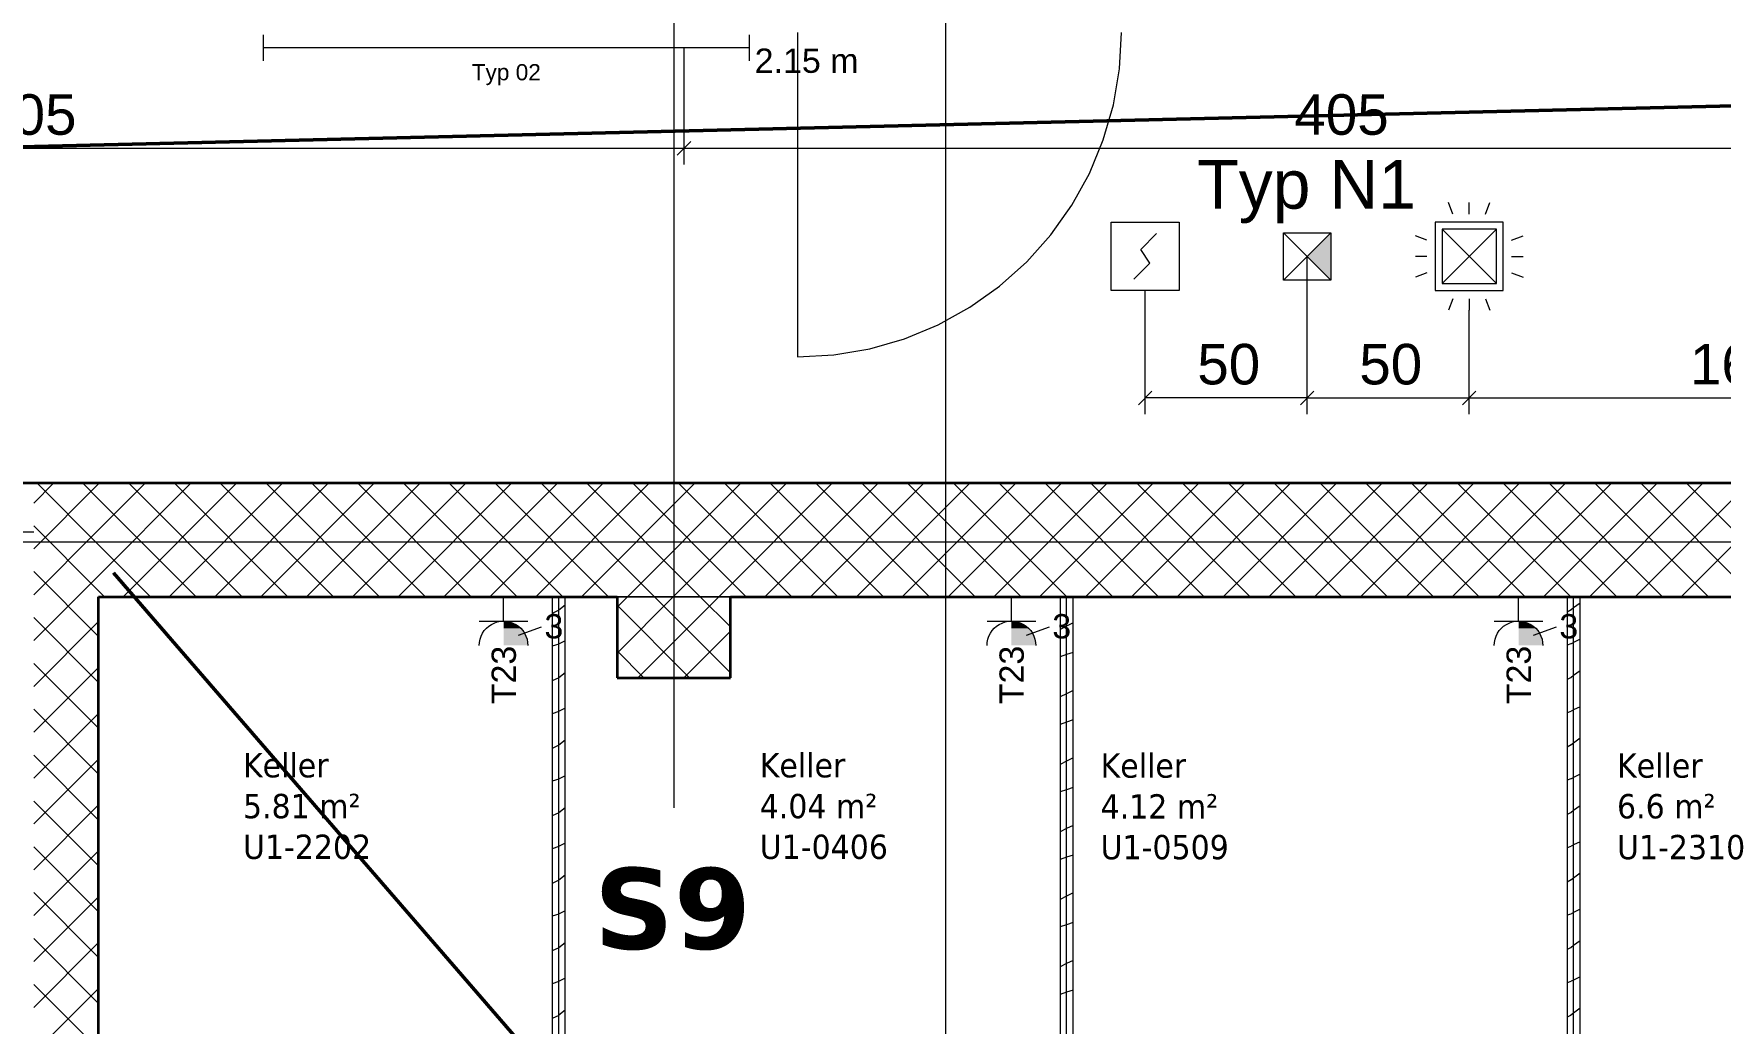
# Model space of a CAD drawing. Extents: x -1132 to 613, y -179 to 712.
# Drawn here: x -292.3 to -188.2, y 231.6 to 292.6 of the extents above; entities that cross this region are included whole.
import ezdxf
from ezdxf.lldxf.tags import DXFTag

# ---------------------------------------------------------------- set-up
doc = ezdxf.new("R2010")
doc.units = 0
doc.layers.get('0').update_dxf_attribs({"lineweight": 13})
for name, color, linetype, lineweight in [('A-AREA-____-IDEN', 7, 'Continuous', 5), ('A-DOOR-OPNG-OTLN', 7, 'Continuous', 9), ('A-WALL-____-MCUT', 7, 'Continuous', 35), ('A-WALL-____-PATT', 7, 'Continuous', 35), ('A-WALL-FNSH-MCUT', 7, 'Continuous', 35), ('S-COLS-____-MCUT', 7, 'Continuous', 35), ('S-COLS-____-OTLN', 7, 'Continuous', 9), ('S-GRID-____-OTLN', 7, 'Continuous', 5)]:
    doc.layers.add(name, color=color, linetype=linetype, lineweight=lineweight)
for name, color, linetype, lineweight, true_color in [('EL01_VVV_Mass', 7, 'Continuous', 13, 0xb2b200), ('EL01_WAN_Brandmeldeanlagen', 7, 'Continuous', 13, 0xff8000), ('EL01_WAN_Kraft', 1, 'Continuous', 13, 0xff0000), ('EL01_WAN_Leuchten', 7, 'Continuous', 13, 0x0080ff), ('EL01_WAN_Leuchtentyp', 7, 'Continuous', 13, 0x0099ff), ('EL01_WAN_Licht', 7, 'Continuous', 13, 0x0080ff), ('EL01_WAN_Notbeleuchtungen', 7, 'Continuous', 13, 0x009900), ('EL01_WAN_Notbeleuchtungentyp', 7, 'Continuous', 13, 0x009900), ('S-GRID-____-IDEN', 7, 'Continuous', 9, 0x5555aa), ('X_Geometrie', 3, 'Continuous', 50, 0x00ff00)]:
    doc.layers.add(name, color=color, linetype=linetype, lineweight=lineweight, true_color=true_color)
doc.styles.get("Standard").update_dxf_attribs({"font": 'arial.ttf'})
tags = doc.linetypes.add('_Rasterlinie_', pattern=[0.375, 0.2, -0.05, 0.075, -0.05]).pattern_tags.tags
tags[10:11] = [DXFTag(74, 4), DXFTag(75, 0), DXFTag(340, '0'), DXFTag(46, 1.0), DXFTag(50, 0.0), DXFTag(44, 0.0), DXFTag(45, 0.0)]
tags[8:9] = [DXFTag(74, 4), DXFTag(75, 0), DXFTag(340, '0'), DXFTag(46, 1.0), DXFTag(50, 0.0), DXFTag(44, 0.0), DXFTag(45, 0.0)]
tags[6:7] = [DXFTag(74, 4), DXFTag(75, 0), DXFTag(340, '0'), DXFTag(46, 1.0), DXFTag(50, 0.0), DXFTag(44, 0.0), DXFTag(45, 0.0)]
tags[4:5] = [DXFTag(74, 4), DXFTag(75, 0), DXFTag(340, '0'), DXFTag(46, 1.0), DXFTag(50, 0.0), DXFTag(44, 0.0), DXFTag(45, 0.0)]

# ---------------------------------------------------------------- blocks, each defined once
blk = doc.blocks.new('Referenz-A0UNPDE96I', base_point=(-1115.89, -117.37))
at = {"layer": 'A-DOOR-OPNG-OTLN', "color": 0, "linetype": 'Continuous', "ltscale": 0.13}
for p, q in [((-245.16, 292.68), (-245.16, 272.68)), ((-225.29, 290.44), (-225.16, 292.68)), ((-225.67, 288.23), (-225.29, 290.44)), ((-226.29, 286.07), (-225.67, 288.23)), ((-227.15, 284), (-226.29, 286.07)), ((-228.23, 282.04), (-227.15, 284)), ((-229.53, 280.21), (-228.23, 282.04)), ((-231.02, 278.54), (-229.53, 280.21)), ((-232.69, 277.04), (-231.02, 278.54)), ((-234.52, 275.74), (-232.69, 277.04)), ((-236.49, 274.66), (-234.52, 275.74)), ((-238.56, 273.8), (-236.49, 274.66)), ((-245.16, 272.68), (-242.93, 272.8)), ((-242.93, 272.8), (-240.71, 273.18)), ((-240.71, 273.18), (-238.56, 273.8))]:
    blk.add_line(p, q, dxfattribs=at)
at = {"layer": 'A-WALL-____-MCUT', "color": 0, "linetype": 'Continuous', "ltscale": 0.35}
for p, q in [((-129.21, 264.88), (-318.11, 264.88)), ((-288.31, 78.48), (-288.31, 257.88)), ((-288.31, 257.88), (-256.31, 257.88)), ((-249.31, 257.88), (-129.21, 257.88))]:
    blk.add_line(p, q, dxfattribs=at)
at = {"layer": 'A-WALL-____-MCUT', "color": 0, "linetype": 'Continuous', "lineweight": 9, "ltscale": 0.13}
for p, q in [((-259.91, 192.73), (-259.91, 257.88)), ((-256.31, 257.88), (-249.31, 257.88)), ((-228.56, 203.83), (-228.56, 257.88)), ((-197.26, 190.33), (-197.26, 257.88))]:
    blk.add_line(p, q, dxfattribs=at)
at = {"layer": 'A-WALL-____-PATT', "color": 0, "linetype": 'Continuous', "lineweight": 9, "ltscale": 0.13}
for p, q in [((-292.31, 263.66), (-291.1, 264.88)), ((-292.31, 260.84), (-288.31, 264.84)), ((-288.31, 261.08), (-292.11, 264.88)), ((-288.31, 263.91), (-289.28, 264.88)), ((-288.31, 264.84), (-288.27, 264.88)), ((-288.31, 262.01), (-285.44, 264.88)), ((-288.31, 259.18), (-282.62, 264.88)), ((-286.79, 257.88), (-279.79, 264.88)), ((-279.45, 257.88), (-286.45, 264.88)), ((-283.96, 257.88), (-276.96, 264.88)), ((-276.63, 257.88), (-283.63, 264.88)), ((-281.13, 257.88), (-274.13, 264.88)), ((-273.8, 257.88), (-280.8, 264.88)), ((-278.3, 257.88), (-271.3, 264.88)), ((-270.97, 257.88), (-277.97, 264.88)), ((-275.47, 257.88), (-268.47, 264.88)), ((-268.14, 257.88), (-275.14, 264.88)), ((-272.64, 257.88), (-265.64, 264.88)), ((-265.31, 257.88), (-272.31, 264.88)), ((-269.82, 257.88), (-262.82, 264.88)), ((-262.48, 257.88), (-269.48, 264.88)), ((-266.99, 257.88), (-259.99, 264.88)), ((-259.66, 257.88), (-266.66, 264.88)), ((-264.16, 257.88), (-257.16, 264.88)), ((-256.83, 257.88), (-263.83, 264.88)), ((-261.33, 257.88), (-254.33, 264.88)), ((-254, 257.88), (-261, 264.88)), ((-258.5, 257.88), (-251.5, 264.88)), ((-251.17, 257.88), (-258.17, 264.88)), ((-255.67, 257.88), (-248.67, 264.88)), ((-248.34, 257.88), (-255.34, 264.88)), ((-252.85, 257.88), (-245.85, 264.88)), ((-245.51, 257.88), (-252.51, 264.88)), ((-250.02, 257.88), (-243.02, 264.88)), ((-242.68, 257.88), (-249.68, 264.88)), ((-247.19, 257.88), (-240.19, 264.88)), ((-239.86, 257.88), (-246.86, 264.88)), ((-244.36, 257.88), (-237.36, 264.88)), ((-237.03, 257.88), (-244.03, 264.88)), ((-241.53, 257.88), (-234.53, 264.88)), ((-234.2, 257.88), (-241.2, 264.88)), ((-238.7, 257.88), (-231.7, 264.88)), ((-231.37, 257.88), (-238.37, 264.88)), ((-235.87, 257.88), (-228.87, 264.88)), ((-228.54, 257.88), (-235.54, 264.88)), ((-233.05, 257.88), (-226.05, 264.88)), ((-225.71, 257.88), (-232.71, 264.88)), ((-230.22, 257.88), (-223.22, 264.88)), ((-222.89, 257.88), (-229.89, 264.88)), ((-227.39, 257.88), (-220.39, 264.88)), ((-220.06, 257.88), (-227.06, 264.88)), ((-224.56, 257.88), (-217.56, 264.88)), ((-217.23, 257.88), (-224.23, 264.88)), ((-221.73, 257.88), (-214.73, 264.88)), ((-214.4, 257.88), (-221.4, 264.88)), ((-218.9, 257.88), (-211.9, 264.88)), ((-211.57, 257.88), (-218.57, 264.88)), ((-216.08, 257.88), (-209.08, 264.88)), ((-208.74, 257.88), (-215.74, 264.88)), ((-213.25, 257.88), (-206.25, 264.88)), ((-205.91, 257.88), (-212.91, 264.88)), ((-210.42, 257.88), (-203.42, 264.88)), ((-203.09, 257.88), (-210.09, 264.88)), ((-207.59, 257.88), (-200.59, 264.88)), ((-200.26, 257.88), (-207.26, 264.88)), ((-204.76, 257.88), (-197.76, 264.88)), ((-197.43, 257.88), (-204.43, 264.88)), ((-201.93, 257.88), (-194.93, 264.88)), ((-194.6, 257.88), (-201.6, 264.88)), ((-199.11, 257.88), (-192.11, 264.88)), ((-191.77, 257.88), (-198.77, 264.88)), ((-196.28, 257.88), (-189.28, 264.88)), ((-188.94, 257.88), (-195.94, 264.88)), ((-193.45, 257.88), (-186.45, 264.88)), ((-186.12, 257.88), (-193.12, 264.88)), ((-190.62, 257.88), (-183.62, 264.88)), ((-183.29, 257.88), (-190.29, 264.88)), ((-282.28, 257.88), (-288.31, 263.91)), ((-288.31, 258.25), (-292.31, 262.25)), ((-292.31, 258.01), (-288.31, 262.01)), ((-285.11, 257.88), (-288.31, 261.08)), ((-288.31, 255.43), (-292.31, 259.43)), ((-292.31, 255.18), (-288.31, 259.18)), ((-287.94, 257.88), (-288.31, 258.25)), ((-259.51, 257.36), (-259.91, 257.06)), ((-197.26, 257.19), (-197.44, 257.06)), ((-196.86, 257.49), (-197.26, 257.19)), ((-288.31, 252.6), (-292.31, 256.6)), ((-292.31, 252.35), (-288.31, 256.35)), ((-259.91, 257.05), (-260.31, 256.85)), ((-259.91, 257.06), (-259.92, 257.05)), ((-259.89, 257.07), (-259.91, 257.05)), ((-228.16, 256.27), (-228.56, 256.07)), ((-197.42, 257.07), (-197.66, 256.94)), ((-259.51, 255.17), (-259.89, 254.98)), ((-228.56, 256.07), (-228.96, 255.87)), ((-196.86, 255.26), (-197.26, 255.06)), ((-259.91, 254.96), (-260.31, 254.83)), ((-259.91, 254.96), (-259.91, 254.96)), ((-228.56, 254.31), (-228.96, 254.17)), ((-228.16, 254.44), (-228.56, 254.31)), ((-197.43, 254.97), (-197.66, 254.89)), ((-197.26, 255.06), (-197.42, 254.98)), ((-288.31, 249.77), (-292.31, 253.77)), ((-292.31, 249.52), (-288.31, 253.52)), ((-259.51, 253.19), (-259.91, 252.89)), ((-197.26, 253.02), (-197.44, 252.89)), ((-196.86, 253.32), (-197.26, 253.02)), ((-259.91, 252.89), (-260.31, 252.69)), ((-259.91, 252.89), (-259.92, 252.89)), ((-259.89, 252.9), (-259.91, 252.89)), ((-228.16, 252.1), (-228.56, 251.9)), ((-197.42, 252.9), (-197.66, 252.78)), ((-288.31, 246.94), (-292.31, 250.94)), ((-259.51, 251.01), (-259.89, 250.82)), ((-228.56, 251.9), (-228.96, 251.7)), ((-196.86, 251.1), (-197.26, 250.9)), ((-292.31, 246.69), (-288.31, 250.69)), ((-259.91, 250.8), (-260.31, 250.66)), ((-259.91, 250.8), (-259.91, 250.8)), ((-228.56, 250.14), (-228.96, 250.01)), ((-228.16, 250.28), (-228.56, 250.14)), ((-197.43, 250.8), (-197.66, 250.72)), ((-197.26, 250.9), (-197.42, 250.82)), ((-259.51, 249.03), (-259.91, 248.73)), ((-197.26, 248.86), (-197.44, 248.73)), ((-196.86, 249.16), (-197.26, 248.86)), ((-288.31, 244.11), (-292.31, 248.11)), ((-292.31, 243.87), (-288.31, 247.87)), ((-259.91, 248.72), (-260.31, 248.52)), ((-259.91, 248.73), (-259.92, 248.72)), ((-259.89, 248.74), (-259.91, 248.72)), ((-228.16, 247.94), (-228.56, 247.74)), ((-197.42, 248.74), (-197.66, 248.61)), ((-259.51, 246.84), (-259.89, 246.65)), ((-228.56, 247.74), (-228.96, 247.54)), ((-196.86, 246.93), (-197.26, 246.73)), ((-259.91, 246.63), (-260.31, 246.5)), ((-259.91, 246.64), (-259.91, 246.63)), ((-228.56, 245.98), (-228.96, 245.84)), ((-228.16, 246.11), (-228.56, 245.98)), ((-197.43, 246.64), (-197.66, 246.56)), ((-197.26, 246.73), (-197.42, 246.65)), ((-288.31, 241.28), (-292.31, 245.28)), ((-292.31, 241.04), (-288.31, 245.04)), ((-259.51, 244.86), (-259.91, 244.56)), ((-197.26, 244.69), (-197.44, 244.56)), ((-196.86, 244.99), (-197.26, 244.69)), ((-259.91, 244.56), (-260.31, 244.36)), ((-259.91, 244.56), (-259.92, 244.56)), ((-259.89, 244.57), (-259.91, 244.56)), ((-228.16, 243.78), (-228.56, 243.58)), ((-197.42, 244.57), (-197.66, 244.45)), ((-259.51, 242.68), (-259.89, 242.49)), ((-228.56, 243.58), (-228.96, 243.38)), ((-196.86, 242.77), (-197.26, 242.57)), ((-288.31, 238.45), (-292.31, 242.45)), ((-292.31, 238.21), (-288.31, 242.21)), ((-259.91, 242.47), (-260.31, 242.34)), ((-259.91, 242.47), (-259.91, 242.47)), ((-228.56, 241.81), (-228.96, 241.68)), ((-228.16, 241.95), (-228.56, 241.81)), ((-197.43, 242.47), (-197.66, 242.4)), ((-197.26, 242.57), (-197.42, 242.49)), ((-259.51, 240.7), (-259.91, 240.4)), ((-197.26, 240.53), (-197.44, 240.4)), ((-196.86, 240.83), (-197.26, 240.53)), ((-288.31, 235.63), (-292.31, 239.63)), ((-259.91, 240.39), (-260.31, 240.19)), ((-259.91, 240.4), (-259.92, 240.39)), ((-259.89, 240.41), (-259.91, 240.39)), ((-228.16, 239.61), (-228.56, 239.41)), ((-197.42, 240.41), (-197.66, 240.28)), ((-292.31, 235.38), (-288.31, 239.38)), ((-259.51, 238.51), (-259.89, 238.32)), ((-228.56, 239.41), (-228.96, 239.21)), ((-196.86, 238.6), (-197.26, 238.4)), ((-259.91, 238.3), (-260.31, 238.17)), ((-259.91, 238.31), (-259.91, 238.3)), ((-228.56, 237.65), (-228.96, 237.51)), ((-228.16, 237.78), (-228.56, 237.65)), ((-197.43, 238.31), (-197.66, 238.23)), ((-197.26, 238.4), (-197.42, 238.32)), ((-288.31, 232.8), (-292.31, 236.8)), ((-292.31, 232.55), (-288.31, 236.55)), ((-259.51, 236.53), (-259.91, 236.23)), ((-197.26, 236.36), (-197.44, 236.23)), ((-196.86, 236.66), (-197.26, 236.36)), ((-259.91, 236.23), (-260.31, 236.03)), ((-259.91, 236.23), (-259.92, 236.23)), ((-259.89, 236.24), (-259.91, 236.23)), ((-228.16, 235.45), (-228.56, 235.25)), ((-197.42, 236.24), (-197.66, 236.12)), ((-259.51, 234.35), (-259.89, 234.16)), ((-228.56, 235.25), (-228.96, 235.05)), ((-196.86, 234.44), (-197.26, 234.24)), ((-288.31, 229.97), (-292.31, 233.97)), ((-292.31, 229.72), (-288.31, 233.72)), ((-259.91, 234.14), (-260.31, 234.01)), ((-259.91, 234.14), (-259.91, 234.14)), ((-228.56, 233.48), (-228.96, 233.35)), ((-228.16, 233.62), (-228.56, 233.48)), ((-197.43, 234.14), (-197.66, 234.07)), ((-197.26, 234.24), (-197.42, 234.16)), ((-259.51, 232.37), (-259.91, 232.07)), ((-197.26, 232.2), (-197.44, 232.07)), ((-196.86, 232.5), (-197.26, 232.2)), ((-259.91, 232.06), (-260.31, 231.86)), ((-259.91, 232.07), (-259.92, 232.06)), ((-259.89, 232.08), (-259.91, 232.06)), ((-197.42, 232.08), (-197.66, 231.95))]:
    blk.add_line(p, q, dxfattribs=at)
at = {"layer": 'A-WALL-FNSH-MCUT', "color": 0, "linetype": 'Continuous', "lineweight": 9, "ltscale": 0.13}
for p, q in [((-260.31, 257.88), (-260.31, 192.73)), ((-259.51, 203.83), (-259.51, 257.88)), ((-228.96, 257.88), (-228.96, 203.83)), ((-228.16, 203.83), (-228.16, 257.88)), ((-197.66, 257.88), (-197.66, 203.83)), ((-196.86, 190.33), (-196.86, 257.88))]:
    blk.add_line(p, q, dxfattribs=at)
at = {"layer": 'S-COLS-____-MCUT', "color": 0, "linetype": 'Continuous', "ltscale": 0.35}
for p, q in [((-256.31, 257.88), (-256.31, 252.88)), ((-249.31, 252.88), (-249.31, 257.88)), ((-256.31, 252.88), (-249.31, 252.88))]:
    blk.add_line(p, q, dxfattribs=at)
at = {"layer": 'S-COLS-____-OTLN', "color": 0, "linetype": 'Continuous', "ltscale": 0.13}
for p, q in [((-256.31, 257.24), (-255.67, 257.88)), ((-256.31, 254.41), (-252.85, 257.88)), ((-249.31, 257.88), (-256.31, 257.88)), ((-251.83, 252.88), (-256.31, 257.37)), ((-255.02, 252.88), (-250.02, 257.88)), ((-249.31, 253.19), (-254, 257.88)), ((-249.31, 256.02), (-251.17, 257.88)), ((-252.19, 252.88), (-249.31, 255.75)), ((-254.66, 252.88), (-256.31, 254.54)), ((-249.36, 252.88), (-249.31, 252.92))]:
    blk.add_line(p, q, dxfattribs=at)
at = {"layer": 'S-GRID-____-OTLN', "color": 0, "linetype": '_Rasterlinie_', "ltscale": 0.13}
for p, q in [((-252.81, 645.66), (-252.81, 244.87)), ((-236.01, -113.6), (-236.01, 631.48)), ((-1107.61, 261.28), (119.38, 261.28))]:
    blk.add_line(p, q, dxfattribs=at)
at = {"layer": 'X_Geometrie', "color": 0, "linetype": 'Continuous', "ltscale": 0.5}
for p, q in [((-1107.61, 266.12), (-130.74, 289.53)), ((-287.4, 259.36), (-129.34, 77.04))]:
    blk.add_line(p, q, dxfattribs=at)
at = {"layer": 'A-AREA-____-IDEN', "color": 0, "linetype": 'Continuous', "ltscale": 0.13, "char_height": 1.5, "attachment_point": 1}
for s, insert in [('{\\W0.9;\\fVerdana;Keller}', (-279.4, 248.24)), ('{\\W0.9;\\fVerdana;Keller}', (-247.5, 248.24)), ('{\\W0.9;\\fVerdana;Keller}', (-226.46, 248.22)), ('{\\W0.9;\\fVerdana;Keller}', (-194.58, 248.22)), ('{\\W0.9;\\fVerdana;5.81 m²}', (-279.4, 245.72)), ('{\\W0.9;\\fVerdana;4.04 m²}', (-247.5, 245.72)), ('{\\W0.9;\\fVerdana;4.12 m²}', (-226.46, 245.7)), ('{\\W0.9;\\fVerdana;6.6 m²}', (-194.58, 245.71)), ('{\\W0.9;\\fVerdana;U1-2202}', (-279.4, 243.21)), ('{\\W0.9;\\fVerdana;U1-0406}', (-247.5, 243.21)), ('{\\W0.9;\\fVerdana;U1-0509}', (-226.46, 243.19)), ('{\\W0.9;\\fVerdana;U1-2310}', (-194.58, 243.19))]:
    blk.add_mtext(s, dxfattribs=dict(at, insert=insert))
at = {"layer": 'S-GRID-____-IDEN', "color": 0, "linetype": 'Continuous', "lineweight": 5, "ltscale": 0.13, "insert": (-257.74, 241.16), "char_height": 5, "attachment_point": 1}
blk.add_mtext('{\\fVerdana|b1|i0;S9}', dxfattribs=at)
blk = doc.blocks.new('Steckdose T23_ AP_ 3-fach-A0UNPDVB6I', base_point=(-264.81, 251.25))
at = {"color": 0, "lineweight": -2}
for p, q in [((-263.31, 256.38), (-263.31, 257.88)), ((-264.81, 256.38), (-261.81, 256.38)), ((-264.23, 256.07), (-264.06, 256.18)), ((-264.06, 256.18), (-263.89, 256.26)), ((-263.89, 256.26), (-263.7, 256.33)), ((-263.7, 256.33), (-263.51, 256.37)), ((-263.51, 256.37), (-263.31, 256.38)), ((-263.31, 256.38), (-263.12, 256.37)), ((-263.12, 256.37), (-262.92, 256.33)), ((-262.92, 256.33), (-262.74, 256.26)), ((-262.74, 256.26), (-262.56, 256.18)), ((-262.56, 256.18), (-262.4, 256.07)), ((-264.81, 254.88), (-264.8, 255.07)), ((-264.8, 255.07), (-264.76, 255.27)), ((-264.76, 255.27), (-264.7, 255.45)), ((-264.7, 255.45), (-264.61, 255.63)), ((-264.61, 255.63), (-264.5, 255.79)), ((-264.5, 255.79), (-264.37, 255.94)), ((-264.37, 255.94), (-264.23, 256.07)), ((-262.4, 256.07), (-262.25, 255.94)), ((-262.39, 255.52), (-260.97, 256.03)), ((-262.25, 255.94), (-262.12, 255.79)), ((-262.12, 255.79), (-262.01, 255.63)), ((-262.01, 255.63), (-261.93, 255.45)), ((-261.93, 255.45), (-261.86, 255.27)), ((-261.86, 255.27), (-261.83, 255.07)), ((-261.83, 255.07), (-261.81, 254.88))]:
    blk.add_line(p, q, dxfattribs=at)
for points in [[(-263.31, 256.33), (-262.92, 256.33), (-263.31, 256.38)], [(-263.31, 256.18), (-262.56, 256.18), (-263.31, 256.33)], [(-262.56, 256.18), (-263.31, 256.33), (-262.92, 256.33)], [(-263.31, 255.94), (-262.25, 255.94), (-263.31, 256.18)], [(-262.25, 255.94), (-263.31, 256.18), (-262.56, 256.18)], [(-263.31, 255.63), (-262.01, 255.63), (-263.31, 255.94)], [(-262.01, 255.63), (-263.31, 255.94), (-262.25, 255.94)], [(-263.31, 255.27), (-261.86, 255.27), (-263.31, 255.63)], [(-261.86, 255.27), (-263.31, 255.63), (-262.01, 255.63)], [(-263.31, 254.88), (-261.81, 254.88), (-263.31, 255.27)], [(-261.81, 254.88), (-263.31, 255.27), (-261.86, 255.27)]]:
    blk.add_solid(points, dxfattribs=at)
at = {"color": 0, "lineweight": -2, "insert": (-260.79, 256.81), "char_height": 1.5, "attachment_point": 1}
blk.add_mtext('{\\fArial;3}', dxfattribs=at)
at = {"color": 0, "lineweight": -2, "insert": (-264.05, 251.25), "char_height": 1.5, "attachment_point": 1, "rotation": 90}
blk.add_mtext('{\\fArial;T23}', dxfattribs=at)
blk = doc.blocks.new('Notleuchte eckig-A0UNPDWJ6I', base_point=(-215.16, 277.42))
at = {"color": 0, "lineweight": -2}
for p, q in [((-215.16, 280.34), (-212.24, 277.42)), ((-215.16, 277.42), (-212.24, 280.34)), ((-215.16, 277.42), (-215.16, 280.34)), ((-215.16, 280.34), (-212.24, 280.34)), ((-212.24, 280.34), (-212.24, 277.42)), ((-212.24, 277.42), (-215.16, 277.42))]:
    blk.add_line(p, q, dxfattribs=at)
for points in [[(-212.24, 278.88), (-213.7, 278.88), (-212.24, 280.34)], [(-212.24, 277.42), (-212.24, 278.88), (-213.7, 278.88)]]:
    blk.add_solid(points, dxfattribs=at)
blk = doc.blocks.new('Bemerkung 1-A0UNPDWL6I', base_point=(-220.49, 281.82))
at = {"color": 0, "lineweight": -2, "insert": (-220.49, 284.82), "char_height": 3, "attachment_point": 1}
blk.add_mtext('{\\fArial;Typ N1}', dxfattribs=at)
blk = doc.blocks.new('Maß-A0UNPE1J6I', base_point=(-333.59, 284.55))
at = {"color": 0, "lineweight": -2}
for p, q in [((-333.17, 284.55), (-333.17, 291.75)), ((-252.17, 284.55), (-252.17, 291.75)), ((-332.76, 285.96), (-333.59, 285.13)), ((-333.17, 285.55), (-252.17, 285.55)), ((-251.76, 285.96), (-252.59, 285.13))]:
    blk.add_line(p, q, dxfattribs=at)
at = {"color": 0, "lineweight": -2, "insert": (-295.5, 288.88), "char_height": 2.5, "attachment_point": 1}
blk.add_mtext('{\\fArial;405}', dxfattribs=at)
blk = doc.blocks.new('Steckdose T23_ AP_ 3-fach-A0UNPE856I', base_point=(-202.16, 251.25))
at = {"color": 0, "lineweight": -2}
for p, q in [((-200.66, 256.38), (-200.66, 257.88)), ((-202.16, 256.38), (-199.16, 256.38)), ((-201.58, 256.07), (-201.41, 256.18)), ((-201.41, 256.18), (-201.24, 256.26)), ((-201.24, 256.26), (-201.05, 256.33)), ((-201.05, 256.33), (-200.86, 256.37)), ((-200.86, 256.37), (-200.66, 256.38)), ((-200.66, 256.38), (-200.47, 256.37)), ((-200.47, 256.37), (-200.27, 256.33)), ((-200.27, 256.33), (-200.09, 256.26)), ((-200.09, 256.26), (-199.91, 256.18)), ((-199.91, 256.18), (-199.75, 256.07)), ((-202.16, 254.88), (-202.15, 255.07)), ((-202.15, 255.07), (-202.11, 255.27)), ((-202.11, 255.27), (-202.05, 255.45)), ((-202.05, 255.45), (-201.96, 255.63)), ((-201.96, 255.63), (-201.85, 255.79)), ((-201.85, 255.79), (-201.72, 255.94)), ((-201.72, 255.94), (-201.58, 256.07)), ((-199.75, 256.07), (-199.6, 255.94)), ((-199.74, 255.52), (-198.32, 256.03)), ((-199.6, 255.94), (-199.47, 255.79)), ((-199.47, 255.79), (-199.36, 255.63)), ((-199.36, 255.63), (-199.28, 255.45)), ((-199.28, 255.45), (-199.21, 255.27)), ((-199.21, 255.27), (-199.18, 255.07)), ((-199.18, 255.07), (-199.16, 254.88))]:
    blk.add_line(p, q, dxfattribs=at)
for points in [[(-200.66, 256.33), (-200.27, 256.33), (-200.66, 256.38)], [(-200.66, 256.18), (-199.91, 256.18), (-200.66, 256.33)], [(-199.91, 256.18), (-200.66, 256.33), (-200.27, 256.33)], [(-200.66, 255.94), (-199.6, 255.94), (-200.66, 256.18)], [(-199.6, 255.94), (-200.66, 256.18), (-199.91, 256.18)], [(-200.66, 255.63), (-199.36, 255.63), (-200.66, 255.94)], [(-199.36, 255.63), (-200.66, 255.94), (-199.6, 255.94)], [(-200.66, 255.27), (-199.21, 255.27), (-200.66, 255.63)], [(-199.21, 255.27), (-200.66, 255.63), (-199.36, 255.63)], [(-200.66, 254.88), (-199.16, 254.88), (-200.66, 255.27)], [(-199.16, 254.88), (-200.66, 255.27), (-199.21, 255.27)]]:
    blk.add_solid(points, dxfattribs=at)
at = {"color": 0, "lineweight": -2, "insert": (-198.14, 256.81), "char_height": 1.5, "attachment_point": 1}
blk.add_mtext('{\\fArial;3}', dxfattribs=at)
at = {"color": 0, "lineweight": -2, "insert": (-201.4, 251.25), "char_height": 1.5, "attachment_point": 1, "rotation": 90}
blk.add_mtext('{\\fArial;T23}', dxfattribs=at)
blk = doc.blocks.new('Maß-A0UNPEE76I', base_point=(-214.11, 269.15))
at = {"color": 0, "lineweight": -2}
for p, q in [((-213.7, 269.15), (-213.7, 278.88)), ((-203.7, 269.15), (-203.7, 275.56)), ((-213.29, 270.56), (-214.11, 269.73)), ((-213.7, 270.15), (-203.7, 270.15)), ((-203.29, 270.56), (-204.11, 269.73))]:
    blk.add_line(p, q, dxfattribs=at)
at = {"color": 0, "lineweight": -2, "insert": (-210.49, 273.48), "char_height": 2.5, "attachment_point": 1}
blk.add_mtext('{\\fArial;50}', dxfattribs=at)
blk = doc.blocks.new('LED-Langfeldleuchte 37W-A0UNPEPJ6I', base_point=(-278.16, 290.95))
at = {"color": 0, "lineweight": -2}
for p, q in [((-278.16, 292.55), (-278.16, 290.95)), ((-248.16, 292.55), (-248.16, 290.95)), ((-248.16, 291.75), (-278.16, 291.75))]:
    blk.add_line(p, q, dxfattribs=at)
blk = doc.blocks.new('Absolute Höhe-A0UNPEPL6I', base_point=(-247.81, 290.2))
at = {"color": 0, "lineweight": -2, "insert": (-247.81, 291.7), "char_height": 1.5, "attachment_point": 1}
blk.add_mtext('{\\fArial;2.15 m}', dxfattribs=at)
blk = doc.blocks.new('Bemerkung 1-A0UNPEPP6I', base_point=(-265.28, 289.74))
at = {"color": 0, "lineweight": -2, "insert": (-265.28, 290.74), "char_height": 1, "attachment_point": 1}
blk.add_mtext('{\\fArial;Typ 02}', dxfattribs=at)
blk = doc.blocks.new('Bewegungsmelder UP-A0UNPF7P6I', base_point=(-207.02, 275.56))
at = {"color": 0, "lineweight": -2}
for p, q in [((-204.71, 281.49), (-204.98, 282.2)), ((-203.7, 281.49), (-203.7, 282.2)), ((-202.7, 281.49), (-202.43, 282.2)), ((-206.32, 279.88), (-207.02, 280.15)), ((-205.8, 280.98), (-205.8, 276.78)), ((-201.6, 280.98), (-205.8, 280.98)), ((-205.38, 280.56), (-205.38, 277.2)), ((-202.02, 280.56), (-205.38, 280.56)), ((-202.02, 277.2), (-205.38, 280.56)), ((-205.38, 277.2), (-202.02, 280.56)), ((-202.02, 277.2), (-202.02, 280.56)), ((-201.6, 276.78), (-201.6, 280.98)), ((-201.09, 279.88), (-200.38, 280.15)), ((-206.32, 278.88), (-207.02, 278.88)), ((-201.09, 278.88), (-200.38, 278.88)), ((-206.32, 277.87), (-207.02, 277.6)), ((-205.38, 277.2), (-202.02, 277.2)), ((-201.09, 277.87), (-200.38, 277.6)), ((-205.8, 276.78), (-201.6, 276.78)), ((-204.71, 276.26), (-204.98, 275.56)), ((-203.7, 276.26), (-203.7, 275.56)), ((-202.7, 276.26), (-202.43, 275.56))]:
    blk.add_line(p, q, dxfattribs=at)
blk = doc.blocks.new('Brandmelder-A0UNPF9X6I', base_point=(-225.8, 276.78))
at = {"color": 0, "lineweight": -2}
for p, q in [((-225.8, 280.98), (-221.6, 280.98)), ((-225.8, 276.78), (-225.8, 280.98)), ((-223.98, 279.3), (-223, 280.28)), ((-221.6, 280.98), (-221.6, 276.78)), ((-223.42, 278.46), (-223.98, 279.3)), ((-224.4, 277.48), (-223.42, 278.46)), ((-221.6, 276.78), (-225.8, 276.78))]:
    blk.add_line(p, q, dxfattribs=at)
blk = doc.blocks.new('Maß-A0UNPFB36I', base_point=(-224.11, 269.15))
at = {"color": 0, "lineweight": -2}
for p, q in [((-213.7, 269.15), (-213.7, 277.42)), ((-223.7, 269.15), (-223.7, 276.78)), ((-224.11, 269.73), (-223.29, 270.56)), ((-213.7, 270.15), (-223.7, 270.15)), ((-214.12, 269.73), (-213.29, 270.56))]:
    blk.add_line(p, q, dxfattribs=at)
at = {"color": 0, "lineweight": -2, "insert": (-220.49, 273.48), "char_height": 2.5, "attachment_point": 1}
blk.add_mtext('{\\fArial;50}', dxfattribs=at)
blk = doc.blocks.new('Maß-A0UNPFHZ6I', base_point=(-204.11, 269.15))
at = {"color": 0, "lineweight": -2}
for p, q in [((-171.17, 269.15), (-171.17, 291.75)), ((-203.7, 269.15), (-203.7, 275.56)), ((-203.29, 270.56), (-204.11, 269.73)), ((-203.7, 270.15), (-171.17, 270.15)), ((-170.76, 270.56), (-171.59, 269.73))]:
    blk.add_line(p, q, dxfattribs=at)
at = {"color": 0, "lineweight": -2, "insert": (-190.08, 273.48), "char_height": 2.5, "attachment_point": 1}
blk.add_mtext('{\\fArial;163}', dxfattribs=at)
blk = doc.blocks.new('Maß-A0UNPFMV6I', base_point=(-252.59, 284.55))
at = {"color": 0, "lineweight": -2}
for p, q in [((-252.17, 284.55), (-252.17, 291.75)), ((-171.17, 284.55), (-171.17, 291.75)), ((-251.76, 285.96), (-252.59, 285.13)), ((-252.17, 285.55), (-171.17, 285.55)), ((-170.76, 285.96), (-171.59, 285.13))]:
    blk.add_line(p, q, dxfattribs=at)
at = {"color": 0, "lineweight": -2, "insert": (-214.5, 288.88), "char_height": 2.5, "attachment_point": 1}
blk.add_mtext('{\\fArial;405}', dxfattribs=at)
blk = doc.blocks.new('Steckdose T23_ AP_ 3-fach-A0UNPFS56I', base_point=(-233.46, 251.25))
at = {"color": 0, "lineweight": -2}
for p, q in [((-231.96, 256.38), (-231.96, 257.88)), ((-233.46, 256.38), (-230.46, 256.38)), ((-232.88, 256.07), (-232.71, 256.18)), ((-232.71, 256.18), (-232.54, 256.26)), ((-232.54, 256.26), (-232.35, 256.33)), ((-232.35, 256.33), (-232.16, 256.37)), ((-232.16, 256.37), (-231.96, 256.38)), ((-231.96, 256.38), (-231.77, 256.37)), ((-231.77, 256.37), (-231.57, 256.33)), ((-231.57, 256.33), (-231.39, 256.26)), ((-231.39, 256.26), (-231.21, 256.18)), ((-231.21, 256.18), (-231.05, 256.07)), ((-233.46, 254.88), (-233.45, 255.07)), ((-233.45, 255.07), (-233.41, 255.27)), ((-233.41, 255.27), (-233.35, 255.45)), ((-233.35, 255.45), (-233.26, 255.63)), ((-233.26, 255.63), (-233.15, 255.79)), ((-233.15, 255.79), (-233.02, 255.94)), ((-233.02, 255.94), (-232.88, 256.07)), ((-231.05, 256.07), (-230.9, 255.94)), ((-231.04, 255.52), (-229.62, 256.03)), ((-230.9, 255.94), (-230.77, 255.79)), ((-230.77, 255.79), (-230.66, 255.63)), ((-230.66, 255.63), (-230.58, 255.45)), ((-230.58, 255.45), (-230.51, 255.27)), ((-230.51, 255.27), (-230.48, 255.07)), ((-230.48, 255.07), (-230.46, 254.88))]:
    blk.add_line(p, q, dxfattribs=at)
for points in [[(-231.96, 256.33), (-231.57, 256.33), (-231.96, 256.38)], [(-231.96, 256.18), (-231.21, 256.18), (-231.96, 256.33)], [(-231.21, 256.18), (-231.96, 256.33), (-231.57, 256.33)], [(-231.96, 255.94), (-230.9, 255.94), (-231.96, 256.18)], [(-230.9, 255.94), (-231.96, 256.18), (-231.21, 256.18)], [(-231.96, 255.63), (-230.66, 255.63), (-231.96, 255.94)], [(-230.66, 255.63), (-231.96, 255.94), (-230.9, 255.94)], [(-231.96, 255.27), (-230.51, 255.27), (-231.96, 255.63)], [(-230.51, 255.27), (-231.96, 255.63), (-230.66, 255.63)], [(-231.96, 254.88), (-230.46, 254.88), (-231.96, 255.27)], [(-230.46, 254.88), (-231.96, 255.27), (-230.51, 255.27)]]:
    blk.add_solid(points, dxfattribs=at)
at = {"color": 0, "lineweight": -2, "insert": (-229.44, 256.81), "char_height": 1.5, "attachment_point": 1}
blk.add_mtext('{\\fArial;3}', dxfattribs=at)
at = {"color": 0, "lineweight": -2, "insert": (-232.7, 251.25), "char_height": 1.5, "attachment_point": 1, "rotation": 90}
blk.add_mtext('{\\fArial;T23}', dxfattribs=at)
blk = doc.blocks.new('Maß-A0UNPG696I', base_point=(-320.25, 245.25))
at = {"color": 0, "lineweight": -2}
for p, q in [((-313.15, 261.88), (-292.31, 261.88)), ((-311.74, 261.46), (-312.57, 262.29)), ((-312.15, 261.88), (-312.15, 245.67)), ((-311.74, 245.25), (-312.57, 246.08)), ((-311.15, 245.67), (-320.25, 245.67))]:
    blk.add_line(p, q, dxfattribs=at)
at = {"color": 0, "lineweight": -2, "insert": (-315.49, 252.22), "char_height": 2.5, "attachment_point": 1, "rotation": 90}
blk.add_mtext('{\\fArial;81}', dxfattribs=at)

msp = doc.modelspace()

# ---------------------------------------------------------------- block references
at = {"color": 9, "lineweight": 25, "ltscale": 0.25, "true_color": 0xc0c0c0}
msp.add_blockref('Referenz-A0UNPDE96I', (-1115.89, -117.37), dxfattribs=at)
at = {"layer": 'EL01_VVV_Mass', "linetype": 'Continuous', "ltscale": 0.13}
for name, p in [('Maß-A0UNPE1J6I', (-333.59, 284.55)), ('Maß-A0UNPFMV6I', (-252.59, 284.55)), ('Maß-A0UNPFHZ6I', (-204.11, 269.15)), ('Maß-A0UNPEE76I', (-214.11, 269.15)), ('Maß-A0UNPFB36I', (-224.11, 269.15)), ('Maß-A0UNPG696I', (-320.25, 245.25))]:
    msp.add_blockref(name, p, dxfattribs=at)
at = {"layer": 'EL01_WAN_Brandmeldeanlagen', "linetype": 'Continuous', "ltscale": 0.13}
msp.add_blockref('Brandmelder-A0UNPF9X6I', (-225.8, 276.78), dxfattribs=at)
at = {"layer": 'EL01_WAN_Kraft', "color": 1, "linetype": 'Continuous', "ltscale": 0.13, "true_color": 0xff0000}
for name, p in [('Steckdose T23_ AP_ 3-fach-A0UNPDVB6I', (-264.81, 251.25)), ('Steckdose T23_ AP_ 3-fach-A0UNPFS56I', (-233.46, 251.25)), ('Steckdose T23_ AP_ 3-fach-A0UNPE856I', (-202.16, 251.25))]:
    msp.add_blockref(name, p, dxfattribs=at)
at = {"layer": 'EL01_WAN_Leuchten', "ltscale": 0.13}
for name, p in [('LED-Langfeldleuchte 37W-A0UNPEPJ6I', (-278.16, 290.95)), ('Absolute Höhe-A0UNPEPL6I', (-247.81, 290.2))]:
    msp.add_blockref(name, p, dxfattribs=at)
at = {"layer": 'EL01_WAN_Leuchtentyp', "ltscale": 0.13}
msp.add_blockref('Bemerkung 1-A0UNPEPP6I', (-265.28, 289.74), dxfattribs=at)
at = {"layer": 'EL01_WAN_Licht', "linetype": 'Continuous', "ltscale": 0.13}
msp.add_blockref('Bewegungsmelder UP-A0UNPF7P6I', (-207.02, 275.56), dxfattribs=at)
at = {"layer": 'EL01_WAN_Notbeleuchtungen', "linetype": 'Continuous', "ltscale": 0.13}
msp.add_blockref('Notleuchte eckig-A0UNPDWJ6I', (-215.16, 277.42), dxfattribs=at)
at = {"layer": 'EL01_WAN_Notbeleuchtungentyp', "linetype": 'Continuous', "ltscale": 0.13}
msp.add_blockref('Bemerkung 1-A0UNPDWL6I', (-220.49, 281.82), dxfattribs=at)

doc.saveas('drawing.dxf')
